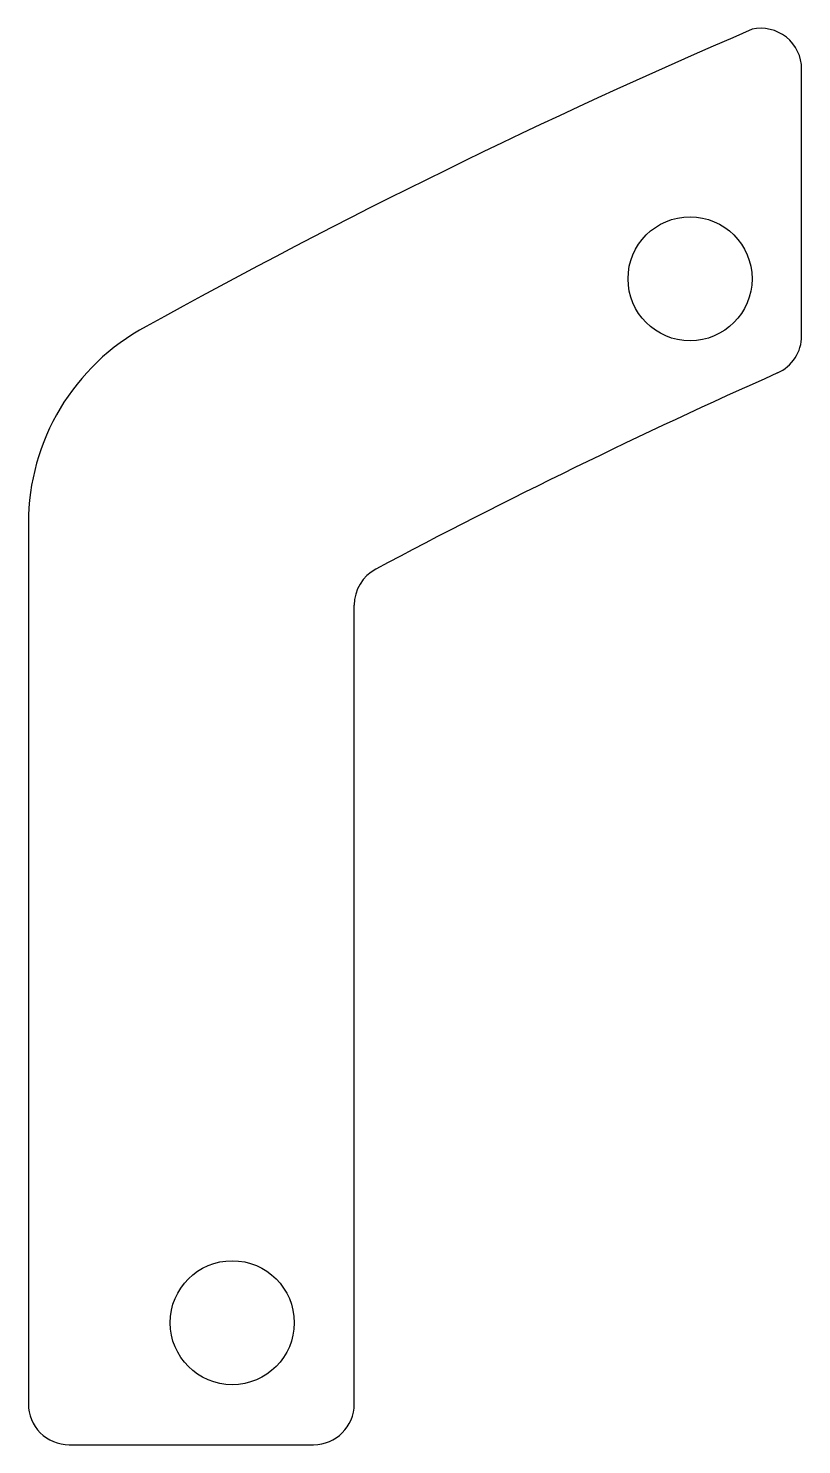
# Model space of a CAD drawing. Header units: millimetres. Extents: x -9.5 to 9.5, y -17.5 to 17.4.
import ezdxf

# ---------------------------------------------------------------- set-up
doc = ezdxf.new("R2010")
doc.units = ezdxf.units.MM
doc.layers.add('CUTOUTS', color=1, linetype='CONTINUOUS')
doc.layers.add('PERIMETER', color=5, linetype='CONTINUOUS')

msp = doc.modelspace()

# ---------------------------------------------------------------- linework, layer by layer
at = {"layer": 'CUTOUTS'}
for centre in [(6.763, 11.219), (-4.494, -14.462)]:
    msp.add_circle(centre, 1.525, dxfattribs=at)
at = {"layer": 'PERIMETER'}
for p, q in [((9.506, 9.816), (9.506, 16.381)), ((-9.505, 5.211), (-9.506, -16.462)), ((-1.494, -16.462), (-1.494, 3.194)), ((-8.506, -17.462), (-2.494, -17.462))]:
    msp.add_line(p, q, dxfattribs=at)
for centre, radius, start, end in [((73.828, -135.022), 165.876, 113.27361, 119.00837), ((8.506, 16.381), 1, 0, 102.6927), ((-4.02, 5.21), 5.485, 118.196, 179.9973), ((8.506, 9.816), 1, 294.0492, 360), ((73.345, -135.479), 158.106, 114.04924, 118.03401), ((-0.494, 3.194), 1, 118.034, 180), ((-8.506, -16.462), 1, 179.9973, 270), ((-2.494, -16.462), 1, -90, 0)]:
    msp.add_arc(centre, radius, start, end, dxfattribs=at)

doc.saveas('drawing.dxf')
